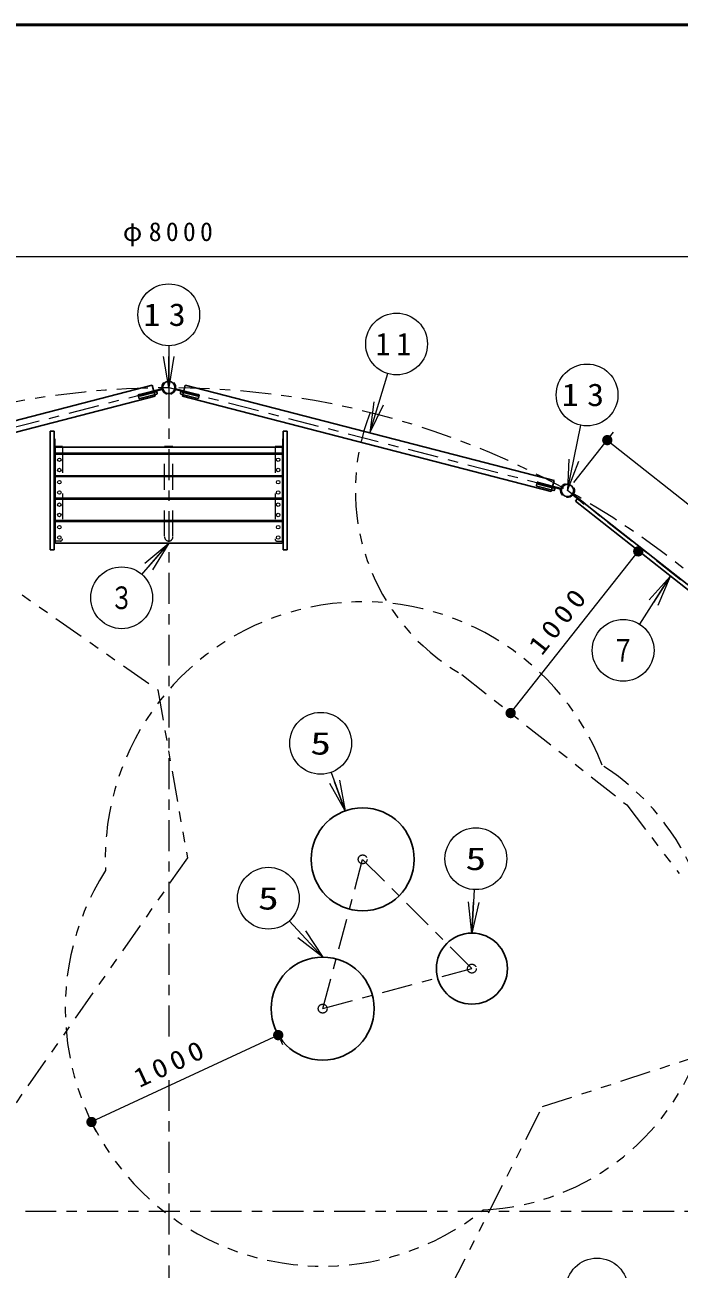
# Model space of a CAD drawing. Units: millimetres on the paper, scale 1:50. Extents: x -805 to -334, y -297 to 267.
# Drawn here: x -688.4 to -624.9, y 146.2 to 267 of the extents above; entities that cross this region are included whole.
import ezdxf
from ezdxf.enums import TextEntityAlignment as Align

# ---------------------------------------------------------------- set-up
doc = ezdxf.new("R2010")
doc.units = ezdxf.units.MM
for name, pattern in [('USER1', [4.5, 2.5, -2]), ('USER2', [6, 3, -1, 1, -1]), ('USER3', [8, 3, -1, 1, -1, 1, -1])]:
    doc.linetypes.add(name, pattern=pattern)
doc.layers.add('1_50', color=7, linetype='Continuous', lineweight=25)
doc.layers.add('NAKAMURA図枠', color=7, linetype='Continuous', lineweight=13)
doc.styles.add('ＭＳ ゴシック', font='')
doc.styles.get('ＭＳ ゴシック').set_extended_font_data('MS Gothic')

# ---------------------------------------------------------------- blocks, each defined once
blk = doc.blocks.new('filled_dot')
at = {"color": 0, "linetype": 'Continuous', "lineweight": -2, "const_width": 1.25}
blk.add_lwpolyline([(-0.625, 0, 1), (0.625, 0, 1)], format="xyb", close=True, dxfattribs=at)
blk = doc.blocks.new('open_arrow')
at = {"color": 0, "linetype": 'Continuous', "lineweight": -2}
blk.add_lwpolyline([(7.5, 1.25), (0, 0), (7.5, -1.25)], dxfattribs=at)

msp = doc.modelspace()

# ---------------------------------------------------------------- linework, layer by layer
at = {"layer": '1_50', "lineweight": 13}
for p, q in [((-754.432, 244.516), (-594.432, 244.516)), ((-674.432, 235.86), (-674.432, 231.811)), ((-674.432, 231.811), (-674.932, 234.811)), ((-673.932, 234.811), (-674.432, 231.811)), ((-674.432, 231.811), (-674.432, 234.811)), ((-654.902, 227.388), (-653.169, 233.155)), ((-635.702, 221.811), (-634.405, 228.144)), ((-635.083, 222.596), (-631.223, 227.481)), ((-631.843, 226.697), (-611.441, 210.58)), ((-677.044, 213.667), (-674.432, 216.701)), ((-676.768, 214.753), (-674.432, 216.701)), ((-674.432, 216.701), (-676.389, 214.427)), ((-674.432, 216.701), (-676.01, 214.101)), ((-641.229, 200.205), (-628.832, 215.899)), ((-628.687, 208.823), (-625.737, 213.454)), ((-627.771, 211.193), (-625.737, 213.454)), ((-625.737, 213.454), (-627.349, 210.924)), ((-625.737, 213.454), (-626.927, 210.656)), ((-658.658, 194.451), (-657.302, 190.707)), ((-657.302, 190.707), (-658.794, 193.357)), ((-657.302, 190.707), (-658.324, 193.528)), ((-657.854, 193.698), (-657.302, 190.707)), ((-644.767, 183.069), (-644.992, 178.849)), ((-644.992, 178.849), (-645.332, 181.872)), ((-644.992, 178.849), (-644.833, 181.845)), ((-644.333, 181.819), (-644.992, 178.849)), ((-662.722, 180.027), (-659.481, 176.517)), ((-661.149, 179.06), (-659.481, 176.517)), ((-659.481, 176.517), (-661.884, 178.382)), ((-659.481, 176.517), (-661.516, 178.721)), ((-663.798, 168.943), (-681.935, 160.513)), ((-663.594, 168.503), (-663.377, 168.036)), ((-681.731, 160.073), (-681.514, 159.606))]:
    msp.add_line(p, q, dxfattribs=at)
at = {"layer": '1_50'}
for p, q in [((-711.857, 222.768), (-676.037, 232.017)), ((-675.762, 230.952), (-676.037, 232.017)), ((-673.103, 230.951), (-672.828, 232.016)), ((-672.828, 232.016), (-637.007, 222.768)), ((-711.582, 221.703), (-675.762, 230.952)), ((-673.103, 230.951), (-637.282, 221.703)), ((-685.552, 226.821), (-685.506, 226.821)), ((-685.552, 226.067), (-685.552, 226.821)), ((-685.506, 226.521), (-685.552, 226.521)), ((-685.506, 226.321), (-685.552, 226.321)), ((-685.506, 226.067), (-685.506, 226.821)), ((-684.752, 226.067), (-685.506, 226.067)), ((-684.752, 226.021), (-685.506, 226.021)), ((-685.132, 226.021), (-685.132, 226.067)), ((-684.972, 226.021), (-684.972, 226.067)), ((-684.752, 226.067), (-684.752, 226.021)), ((-664.112, 226.067), (-663.358, 226.067)), ((-664.112, 226.067), (-664.112, 226.021)), ((-664.112, 226.021), (-663.358, 226.021)), ((-663.892, 226.021), (-663.892, 226.067)), ((-663.732, 226.021), (-663.732, 226.067)), ((-663.358, 226.067), (-663.358, 226.821)), ((-663.312, 226.821), (-663.358, 226.821)), ((-663.358, 226.521), (-663.312, 226.521)), ((-663.358, 226.321), (-663.312, 226.321)), ((-663.312, 226.067), (-663.312, 226.821)), ((-637.282, 221.703), (-637.007, 222.768))]:
    msp.add_line(p, q, dxfattribs=at)
at = {"layer": '1_50', "color": 2}
for p, q in [((-674.863, 232.236), (-674.908, 232.282)), ((-674.001, 232.236), (-673.957, 232.281)), ((-675.088, 231.676), (-677.272, 231.112)), ((-677.272, 231.112), (-677.256, 231.05)), ((-675.072, 231.614), (-677.256, 231.05)), ((-674.604, 231.232), (-674.621, 231.17)), ((-674.261, 231.231), (-674.244, 231.169)), ((-673.793, 231.613), (-671.609, 231.049)), ((-673.777, 231.675), (-671.593, 231.111)), ((-671.593, 231.111), (-671.609, 231.049)), ((-674.832, 226.021), (-674.832, 226.067)), ((-674.032, 226.021), (-674.032, 226.067)), ((-638.525, 222.574), (-638.541, 222.512)), ((-636.358, 221.948), (-638.541, 222.512)), ((-636.342, 222.01), (-638.525, 222.574)), ((-635.874, 222.392), (-635.891, 222.454)), ((-636.133, 221.387), (-636.178, 221.342))]:
    msp.add_line(p, q, dxfattribs=at)
at = {"layer": '1_50', "linetype": 'USER2', "lineweight": 13}
for p, q in [((-713.162, 221.811), (-674.432, 231.811)), ((-674.432, 231.811), (-674.432, 168.24)), ((-674.432, 231.811), (-635.702, 221.811)), ((-615.3, 205.694), (-635.702, 221.811)), ((-659.481, 171.517), (-655.599, 186.006)), ((-655.599, 186.006), (-644.992, 175.399)), ((-659.481, 171.517), (-644.992, 175.399)), ((-674.432, 164.586), (-674.432, 71.811)), ((-613.359, 151.811), (-754.432, 151.811))]:
    msp.add_line(p, q, dxfattribs=at)
at = {"layer": '1_50', "color": 1}
for p, q in [((-677.391, 231.056), (-677.321, 230.785)), ((-677.324, 231.115), (-677.363, 231.105)), ((-677.275, 231.086), (-677.245, 230.97)), ((-675.602, 231.167), (-677.248, 230.742)), ((-677.245, 230.97), (-675.706, 231.367)), ((-675.706, 231.367), (-675.726, 231.445)), ((-675.609, 231.434), (-675.559, 231.24)), ((-673.255, 231.433), (-673.305, 231.239)), ((-673.262, 231.166), (-671.616, 230.741)), ((-673.159, 231.367), (-673.139, 231.444)), ((-671.619, 230.969), (-673.159, 231.367)), ((-671.589, 231.085), (-671.619, 230.969)), ((-671.473, 231.055), (-671.543, 230.784)), ((-671.541, 231.114), (-671.502, 231.104)), ((-685.932, 227.561), (-685.932, 216.061)), ((-685.552, 227.561), (-685.932, 227.561)), ((-685.552, 227.561), (-685.552, 216.061)), ((-663.312, 227.561), (-662.932, 227.561)), ((-663.312, 227.561), (-663.312, 216.061)), ((-662.932, 227.561), (-662.932, 216.061)), ((-638.657, 222.583), (-638.727, 222.312)), ((-637.038, 221.814), (-638.684, 222.239)), ((-638.57, 222.602), (-638.609, 222.612)), ((-638.541, 222.553), (-638.571, 222.437)), ((-638.571, 222.437), (-637.032, 222.039)), ((-637.032, 222.039), (-637.012, 222.117)), ((-636.915, 222.051), (-636.965, 221.857)), ((-685.552, 216.061), (-685.932, 216.061)), ((-663.312, 216.061), (-662.932, 216.061))]:
    msp.add_line(p, q, dxfattribs=at)
at = {"layer": '1_50', "color": 70}
msp.add_line((-685.552, 226.113), (-685.552, 226.729), dxfattribs=at)
at = {"layer": '1_50', "color": 40}
for p, q in [((-685.472, 225.481), (-685.472, 225.961)), ((-674.432, 226.021), (-685.412, 226.021)), ((-674.832, 226.067), (-674.032, 226.067)), ((-674.432, 226.021), (-663.452, 226.021)), ((-663.392, 225.481), (-663.392, 225.961)), ((-674.432, 225.421), (-685.412, 225.421)), ((-674.432, 225.421), (-663.452, 225.421))]:
    msp.add_line(p, q, dxfattribs=at)
at = {"layer": '1_50', "color": 2, "linetype": 'USER1', "lineweight": 13}
for p, q in [((-684.752, 226.021), (-684.752, 217.101)), ((-674.832, 217.381), (-674.832, 226.021)), ((-674.032, 217.381), (-674.032, 226.021)), ((-664.112, 226.021), (-664.112, 217.101)), ((-684.952, 216.901), (-685.552, 216.901)), ((-663.912, 216.901), (-663.312, 216.901))]:
    msp.add_line(p, q, dxfattribs=at)
at = {"layer": '1_50', "color": 20}
for p, q in [((-685.472, 223.301), (-685.472, 225.281)), ((-674.432, 225.341), (-685.412, 225.341)), ((-674.432, 225.341), (-663.452, 225.341)), ((-663.392, 223.301), (-663.392, 225.281)), ((-685.472, 221.121), (-685.472, 223.101)), ((-674.432, 223.241), (-685.412, 223.241)), ((-674.432, 223.161), (-685.412, 223.161)), ((-674.432, 223.241), (-663.452, 223.241)), ((-674.432, 223.161), (-663.452, 223.161)), ((-663.392, 221.121), (-663.392, 223.101)), ((-674.432, 221.061), (-685.412, 221.061)), ((-674.432, 221.061), (-663.452, 221.061)), ((-685.472, 218.941), (-685.472, 220.921)), ((-674.432, 220.981), (-685.412, 220.981)), ((-674.432, 220.981), (-663.452, 220.981)), ((-663.392, 218.941), (-663.392, 220.921)), ((-685.472, 216.761), (-685.472, 218.741)), ((-674.432, 218.881), (-685.412, 218.881)), ((-674.432, 218.801), (-685.412, 218.801)), ((-674.432, 218.881), (-663.452, 218.881)), ((-674.432, 218.801), (-663.452, 218.801)), ((-663.392, 216.761), (-663.392, 218.741)), ((-674.432, 216.701), (-685.412, 216.701)), ((-674.432, 216.701), (-663.452, 216.701))]:
    msp.add_line(p, q, dxfattribs=at)
at = {"layer": '1_50', "color": 253}
for p, q in [((-635.779, 221.212), (-635.789, 221.148)), ((-635.199, 221.374), (-634.074, 220.485)), ((-635.157, 221.422), (-634.034, 220.535)), ((-635.136, 222.026), (-635.077, 222.05)), ((-634.034, 220.535), (-634.074, 220.485))]:
    msp.add_line(p, q, dxfattribs=at)
at = {"layer": '1_50', "color": 4}
for p, q in [((-634.927, 220.776), (-634.691, 221.074)), ((-634.691, 221.074), (-616.251, 206.507)), ((-634.927, 220.776), (-616.487, 206.209))]:
    msp.add_line(p, q, dxfattribs=at)
at = {"layer": '1_50', "linetype": 'USER3', "lineweight": 13}
for p, q in [((-645.953, 203.936), (-629.949, 191.295)), ((-629.949, 191.295), (-624.865, 184.625))]:
    msp.add_line(p, q, dxfattribs=at)
msp.add_lwpolyline([(-714.81, 215.679), (-698.493, 218.556), (-675.501, 202.457), (-672.624, 186.14), (-708.73, 134.576), (-725.046, 131.699), (-748.039, 147.798), (-750.916, 164.115)], close=True, dxfattribs=at)
at = {"layer": '1_50', "color": 94, "linetype": 'USER3', "lineweight": 13}
msp.add_lwpolyline([(-638.129, 162.004), (-621.565, 167.386), (-603.416, 158.139), (-598.034, 141.574), (-621.446, 95.626), (-637.203, 90.506), (-656.421, 100.298), (-661.541, 116.056)], close=True, dxfattribs=at)
at = {"layer": '1_50', "lineweight": 13}
for centre, radius in [((-674.432, 238.86), 3), ((-652.305, 236.028), 3), ((-633.803, 231.083), 3), ((-685.052, 224.791), 0.17), ((-663.812, 224.791), 0.17), ((-685.052, 223.791), 0.17), ((-663.812, 223.791), 0.17), ((-685.052, 222.611), 0.17), ((-663.812, 222.611), 0.17), ((-685.052, 221.611), 0.17), ((-663.812, 221.611), 0.17), ((-685.052, 220.431), 0.17), ((-663.812, 220.431), 0.17), ((-685.052, 219.431), 0.17), ((-663.812, 219.431), 0.17), ((-685.052, 218.251), 0.17), ((-685.052, 217.251), 0.17), ((-663.812, 218.251), 0.17), ((-663.812, 217.251), 0.17), ((-679.001, 211.393), 3), ((-630.3, 206.293), 3), ((-659.68, 197.272), 3), ((-644.608, 186.065), 3), ((-664.757, 182.231), 3), ((-632.839, 144.308), 3)]:
    msp.add_circle(centre, radius, dxfattribs=at)
at = {"layer": '1_50'}
for centre, radius in [((-674.432, 231.811), 0.606), ((-674.432, 231.812), 0.605), ((-674.432, 231.811), 0.605), ((-635.702, 221.811), 0.606), ((-635.702, 221.812), 0.605), ((-635.702, 221.812), 0.605), ((-655.599, 186.006), 5), ((-644.992, 175.399), 3.45), ((-659.481, 171.517), 5)]:
    msp.add_circle(centre, radius, dxfattribs=at)
at = {"layer": '1_50', "linetype": 'USER2', "lineweight": 13}
msp.add_circle((-674.432, 151.811), 80, dxfattribs=at)
at = {"layer": '1_50', "linetype": 'USER1', "lineweight": 13}
for centre in [(-655.599, 186.006), (-644.992, 175.399), (-659.481, 171.517)]:
    msp.add_circle(centre, 0.427, dxfattribs=at)
at = {"layer": '1_50', "color": 2}
for centre, radius, start, end in [((-674.432, 231.812), 0.669, 135.33507, 253.62213), ((-674.432, 231.812), 0.605, 135.33507, 253.62213), ((-674.432, 231.811), 0.605, 286.38007, 44.66713), ((-674.432, 231.811), 0.669, 286.38007, 44.66713), ((-635.702, 221.812), 0.669, 106.38007, 224.66713), ((-635.702, 221.812), 0.605, 106.38007, 224.66713)]:
    msp.add_arc(centre, radius, start, end, dxfattribs=at)
at = {"layer": '1_50', "color": 1}
for centre, radius, start, end in [((-677.353, 231.066), 0.04, 104.4786, 194.4786), ((-677.314, 231.076), 0.04, 14.4786, 104.4786), ((-677.263, 230.8), 0.06, 194.4786, 284.4786), ((-675.648, 231.424), 0.04, 14.4786, 104.4786), ((-675.617, 231.225), 0.06, 284.4786, 14.4786), ((-673.247, 231.224), 0.06, 165.5236, 255.5236), ((-673.217, 231.423), 0.04, 75.5236, 165.5236), ((-671.601, 230.799), 0.06, 255.5236, 345.5236), ((-671.551, 231.075), 0.04, 75.5236, 165.5236), ((-671.512, 231.065), 0.04, 345.5236, 75.5236), ((-638.669, 222.297), 0.06, 165.5236, 255.5236), ((-638.619, 222.573), 0.04, 75.5236, 165.5236), ((-638.58, 222.563), 0.04, 345.5236, 75.5236), ((-637.023, 221.872), 0.06, 255.5236, 345.5236), ((-636.954, 222.061), 0.04, 345.5236, 75.5236)]:
    msp.add_arc(centre, radius, start, end, dxfattribs=at)
at = {"layer": '1_50', "linetype": 'USER3', "lineweight": 13}
for centre, radius, start, end in [((-635.703, 221.811), 20.605, 158.44319, 240.16837), ((-655.599, 186.006), 25, 21.41369, 182.4576), ((-644.992, 175.399), 23.45, 272.69703, 57.30297), ((-659.481, 171.517), 25, 147.5424, 308.58631)]:
    msp.add_arc(centre, radius, start, end, dxfattribs=at)
at = {"layer": '1_50'}
for centre, start, end in [((-685.506, 226.067), 180, 270), ((-663.358, 226.067), 270, 0)]:
    msp.add_arc(centre, 0.046, start, end, dxfattribs=at)
at = {"layer": '1_50', "color": 40}
for centre, start, end in [((-685.412, 225.961), 90, 180), ((-663.452, 225.961), 0, 90), ((-685.412, 225.481), 180, 270), ((-663.452, 225.481), 270, 0)]:
    msp.add_arc(centre, 0.06, start, end, dxfattribs=at)
at = {"layer": '1_50', "color": 20}
for centre, start, end in [((-685.412, 225.281), 90, 180), ((-663.452, 225.281), 0, 90), ((-685.412, 223.301), 180, 270), ((-685.412, 223.101), 90, 180), ((-663.452, 223.301), 270, 0), ((-663.452, 223.101), 0, 90), ((-685.412, 221.121), 180, 270), ((-663.452, 221.121), 270, 0), ((-685.412, 220.921), 90, 180), ((-663.452, 220.921), 0, 90), ((-685.412, 218.941), 180, 270), ((-685.412, 218.741), 90, 180), ((-663.452, 218.941), 270, 0), ((-663.452, 218.741), 0, 90), ((-685.412, 216.761), 180, 270), ((-663.452, 216.761), 270, 0)]:
    msp.add_arc(centre, 0.06, start, end, dxfattribs=at)
at = {"layer": '1_50', "color": 253}
for radius in [0.669, 0.605]:
    msp.add_arc((-635.702, 221.812), radius, 262.54776, 20.83482, dxfattribs=at)
at = {"layer": '1_50', "color": 2, "linetype": 'USER1', "lineweight": 13}
for centre, radius, start, end in [((-685.46, 216.893), 0.092, 262.50528, 270), ((-684.952, 217.101), 0.2, 270, 0), ((-674.432, 217.301), 0.4, 180, 0), ((-663.912, 217.101), 0.2, 180, 270), ((-663.404, 216.893), 0.092, 270, 277.49472)]:
    msp.add_arc(centre, radius, start, end, dxfattribs=at)
at = {"layer": 'NAKAMURA図枠', "lineweight": 50}
msp.add_line((-420, 267), (-805, 267), dxfattribs=at)

# ---------------------------------------------------------------- block references
at = {"layer": '1_50', "lineweight": 13}
for name, p, xscale, yscale, rotation in [('open_arrow', (-674.432, 235.86), 0.001, 0.001, 270), ('open_arrow', (-654.902, 227.388), 0.4, 0.4, 73.3), ('filled_dot', (-631.843, 226.697), 0.4, 0.4, 321.7), ('open_arrow', (-635.702, 221.811), 0.4, 0.4, 78.4), ('filled_dot', (-628.832, 215.899), 0.4, 0.4, 231.7), ('open_arrow', (-677.044, 213.667), 0.001, 0.001, 49.3), ('open_arrow', (-628.687, 208.823), 0.001, 0.001, 57.5), ('filled_dot', (-641.229, 200.205), 0.4, 0.4, 51.7), ('open_arrow', (-658.658, 194.451), 0.001, 0.001, 289.9), ('open_arrow', (-644.767, 183.069), 0.001, 0.001, 266.9), ('open_arrow', (-662.722, 180.027), 0.001, 0.001, 312.7), ('filled_dot', (-663.798, 168.943), 0.4, 0.4, 204.9), ('filled_dot', (-681.935, 160.513), 0.4, 0.4, 24.9)]:
    msp.add_blockref(name, p, dxfattribs=dict(at, xscale=xscale, yscale=yscale, rotation=rotation))

# ---------------------------------------------------------------- texts
at = {"layer": '1_50', "style": 'ＭＳ ゴシック'}
for s, width, p in [('３', 0.75, (-679.001, 211.393)), ('７', 0.75, (-630.3, 206.293)), ('5', 1.35, (-659.68, 197.272)), ('5', 1.35, (-644.608, 186.065)), ('5', 1.35, (-664.757, 182.231))]:
    msp.add_text(s, height=2.199, dxfattribs=dict(at, width=width)).set_placement(p, align=Align.MIDDLE_CENTER)
for s, insert, char_height, attachment_point in [('\\T1.33;φ8000', (-674.316, 245.516), 1.833, 8), ('\\T1.5;\\W1.1;13', (-674.432, 238.86), 2.199, 5), ('\\T1.43;\\W0.95;11', (-652.305, 236.028), 2.199, 5), ('\\T1.5;\\W1.1;13', (-633.803, 231.083), 2.199, 5)]:
    msp.add_mtext(s, dxfattribs=dict(at, insert=insert, char_height=char_height, attachment_point=attachment_point))
at = {"layer": '1_50', "char_height": 1.833, "attachment_point": 8, "style": 'ＭＳ ゴシック'}
for insert, rotation in [((-635.815, 208.672), 51.693), ((-673.82, 165.388), 24.928)]:
    msp.add_mtext('\\T1.33;\\W1.15;1000', dxfattribs=dict(at, insert=insert, rotation=rotation))

doc.saveas('drawing.dxf')
